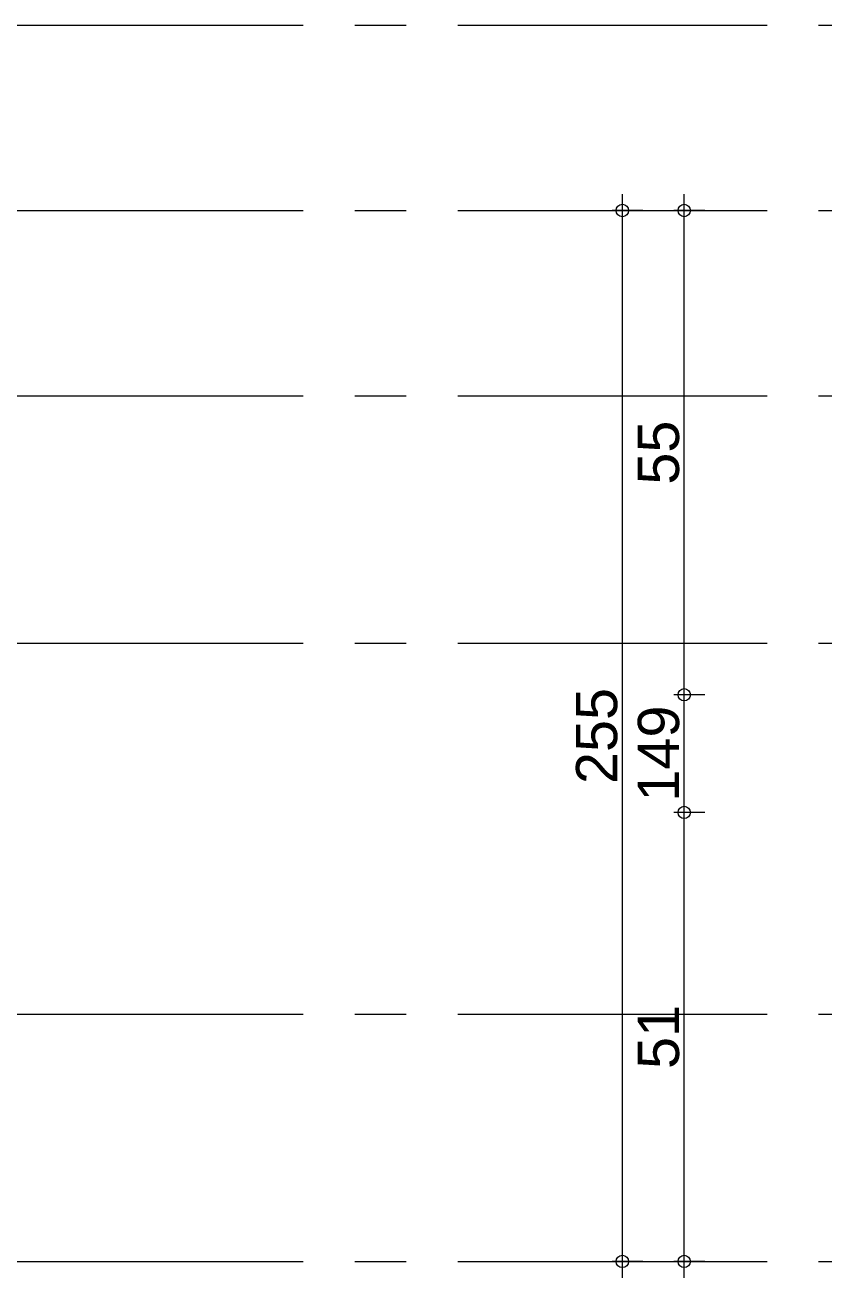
# Model space of a CAD drawing. Header units: millimetres. Extents: x 2232 to 85269, y -3593 to 5869.
# Drawn here: x 34444.3 to 34638, y 4479.2 to 4783.2 of the extents above; entities that cross this region are included whole.
import ezdxf

# ---------------------------------------------------------------- set-up
doc = ezdxf.new("R2010")
doc.units = ezdxf.units.MM
doc.linetypes.add('CENTER2', pattern=[112.5, 75, -12.5, 12.5, -12.5])
doc.linetypes.add('DASHDOT2', pattern=[12.7, 6.35, -3.175, 0, -3.175])
doc.layers.add('aks', color=251, linetype='DASHDOT2', lineweight=35)
doc.layers.add('Ölçülendirme', color=7, linetype='Continuous')
doc.styles.add('arial_1_18', font='arial.ttf', dxfattribs={"height": 0.2})

# ---------------------------------------------------------------- blocks, each defined once
blk = doc.blocks.new('IDE999Entity7028')
at = {"layer": 'aks', "color": 250, "linetype": 'CENTER2', "lineweight": 5}
blk.add_lwpolyline([(24025.63, 1575), (27285.63, 1575)], dxfattribs=at)
blk = doc.blocks.new('IDE999Entity7029')
at = {"layer": 'aks', "color": 250, "linetype": 'CENTER2', "lineweight": 5}
blk.add_lwpolyline([(24025.63, 1725), (27285.63, 1725)], dxfattribs=at)
blk = doc.blocks.new('IDE999Entity7030')
at = {"layer": 'aks', "color": 250, "linetype": 'CENTER2', "lineweight": 5}
blk.add_lwpolyline([(24025.63, 1515), (27285.63, 1515)], dxfattribs=at)
blk = doc.blocks.new('IDE999Entity7031')
at = {"layer": 'aks', "color": 250, "linetype": 'CENTER2', "lineweight": 5}
blk.add_lwpolyline([(24025.63, 1770), (27285.63, 1770)], dxfattribs=at)
blk = doc.blocks.new('IDE999Entity7032')
at = {"layer": 'aks', "color": 250, "linetype": 'CENTER2', "lineweight": 5}
blk.add_lwpolyline([(24025.63, 1665), (27285.63, 1665)], dxfattribs=at)
blk = doc.blocks.new('IDE999Entity7033')
at = {"layer": 'aks', "color": 250, "linetype": 'CENTER2', "lineweight": 5}
blk.add_lwpolyline([(24025.63, 1815), (27285.63, 1815)], dxfattribs=at)

msp = doc.modelspace()

# ---------------------------------------------------------------- linework, layer by layer
at = {"layer": 'Ölçülendirme', "color": 5, "linetype": 'Continuous', "lineweight": 5}
for points in [[(34589.13, 4479.17), (34589.13, 4742.17)], [(34604.13, 4479.17), (34604.13, 4742.17)], [(34594.13, 4738.17), (34586.63, 4738.17)], [(34609.13, 4738.17), (34601.63, 4738.17)], [(34609.13, 4620.67), (34601.63, 4620.67)], [(34609.13, 4592.12), (34601.63, 4592.12)], [(34594.13, 4483.17), (34586.63, 4483.17)], [(34609.13, 4483.17), (34601.63, 4483.17)]]:
    msp.add_lwpolyline(points, dxfattribs=at)
for centre in [(34589.13, 4738.17), (34604.13, 4738.17), (34604.13, 4620.67), (34604.13, 4592.12), (34589.13, 4483.17), (34604.13, 4483.17)]:
    msp.add_circle(centre, 1.5, dxfattribs=at)

# ---------------------------------------------------------------- block references
at = {"layer": 'aks'}
for name in ['IDE999Entity7033', 'IDE999Entity7031', 'IDE999Entity7029', 'IDE999Entity7032', 'IDE999Entity7028', 'IDE999Entity7030']:
    msp.add_blockref(name, (8836.1, 2968.17), dxfattribs=at)

# ---------------------------------------------------------------- texts
at = {"layer": 'Ölçülendirme', "color": 5, "linetype": 'Continuous', "lineweight": 5, "style": 'arial_1_18'}
for s, p in [('55', (34602.88, 4671.65)), ('255', (34587.88, 4599.01)), ('149', (34602.88, 4594.74)), ('51', (34602.88, 4529.87))]:
    msp.add_text(s, height=10, rotation=90, dxfattribs=at).set_placement(p)

doc.saveas('drawing.dxf')
